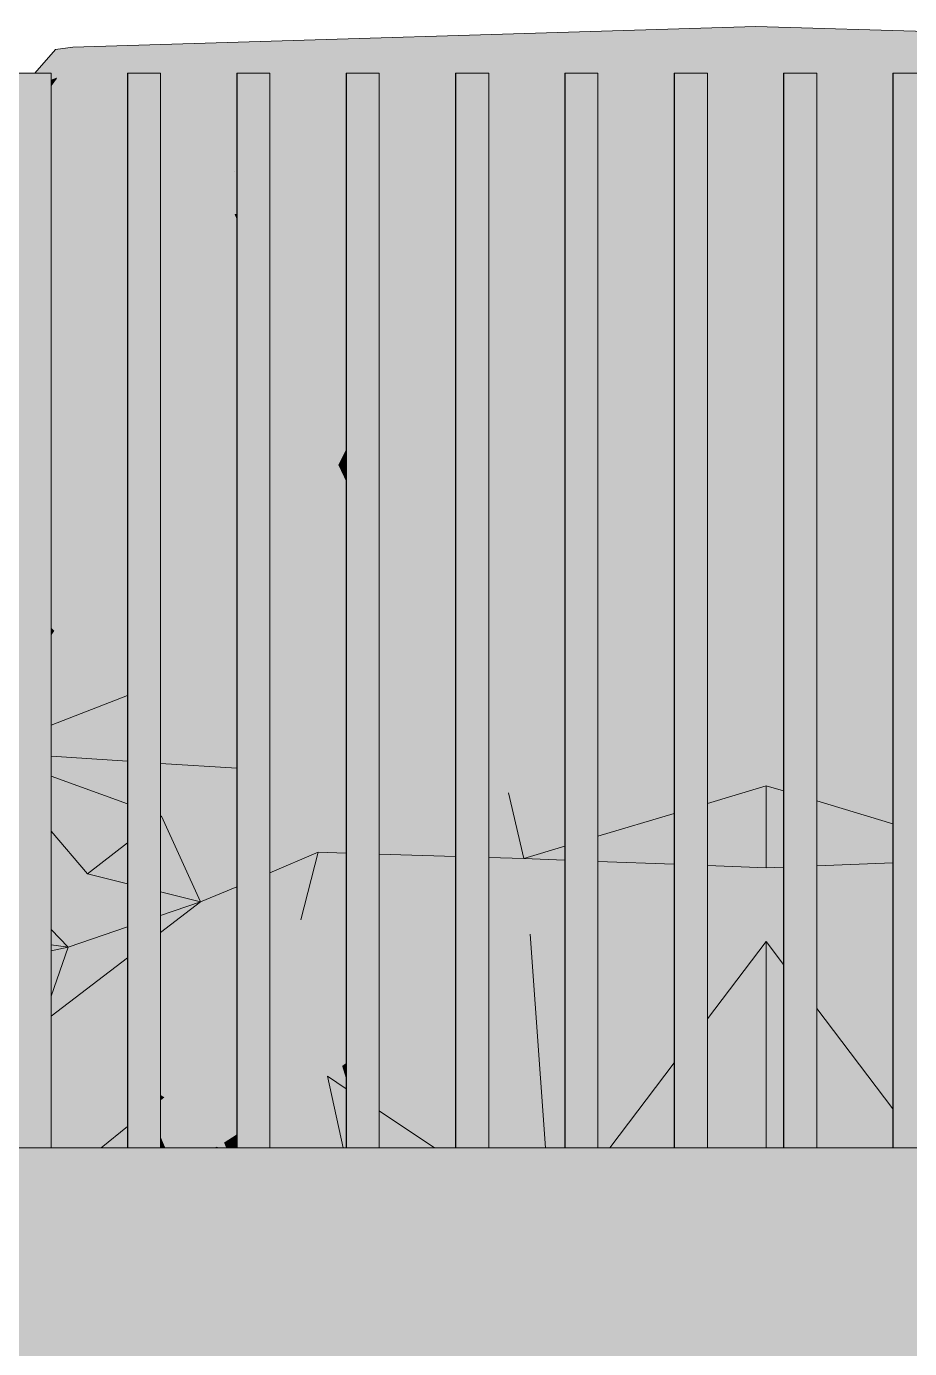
# Model space of a CAD drawing. Header units: millimetres. Extents: x 365175 to 2667127, y -330297 to -162108.
# Drawn here: x 1912614 to 1913420, y -319094 to -317888 of the extents above; entities that cross this region are included whole.
import ezdxf

# ---------------------------------------------------------------- set-up
doc = ezdxf.new("R2010")
doc.units = ezdxf.units.MM
doc.header["$MEASUREMENT"] = 0
doc.layers.add('Cars', color=7, linetype='Continuous')
doc.layers.add('TopoAlt', color=7, linetype='Continuous')

# ---------------------------------------------------------------- blocks, each defined once
blk = doc.blocks.new('Élément de coupe_125_6', base_point=(1445436.1, -319511))
at = {"layer": 'TopoAlt', "linetype": 'Continuous', "lineweight": 0, "true_color": 0x000000}
blk.add_hatch(color=18, dxfattribs=at).paths.add_polyline_path([(1882185.2, -318911), (1882185.2, -319511), (1914672.8, -319511), (1914672.8, -318911)])
at = {"layer": 'TopoAlt', "color": 190, "linetype": 'Continuous', "lineweight": 5, "true_color": 0x8002ff}
blk.add_line((1914672.8, -318911), (1882185.2, -318911), dxfattribs=at)
blk = doc.blocks.new('Élément de coupe_480_6', base_point=(1445436.1, -319511))
at = {"linetype": 'Continuous', "lineweight": 0, "true_color": 0x000000}
for points in [[(1912606.6, -318911), (1912607, -318911), (1912607, -317931), (1912606.6, -317931)], [(1912606.6, -318911), (1912607, -318911), (1912607, -317931), (1912606.6, -317931)], [(1912607, -318911), (1912637, -318911), (1912637, -317931), (1912607, -317931)]]:
    blk.add_hatch(color=18, dxfattribs=at).paths.add_polyline_path(points)
at = {"color": 18, "linetype": 'Continuous', "lineweight": 5, "true_color": 0x330000}
for p, q in [((1912606.6, -317931), (1912607, -317931)), ((1912606.6, -318911), (1912606.6, -317931)), ((1912607, -317931), (1912637, -317931)), ((1912607, -318911), (1912607, -317931)), ((1912637, -318911), (1912637, -317931))]:
    blk.add_line(p, q, dxfattribs=at)
blk = doc.blocks.new('Élément de coupe_481_6', base_point=(1445436.1, -319511))
at = {"linetype": 'Continuous', "lineweight": 0, "true_color": 0x000000}
for points in [[(1912706.4, -318911), (1912706.7, -318911), (1912706.7, -317931), (1912706.4, -317931)], [(1912706.4, -318911), (1912706.7, -318911), (1912706.7, -317931), (1912706.4, -317931)], [(1912706.7, -318911), (1912736.7, -318911), (1912736.7, -317931), (1912706.7, -317931)]]:
    blk.add_hatch(color=18, dxfattribs=at).paths.add_polyline_path(points)
at = {"color": 18, "linetype": 'Continuous', "lineweight": 5, "true_color": 0x330000}
for p, q in [((1912706.4, -317931), (1912706.7, -317931)), ((1912706.4, -318911), (1912706.4, -317931)), ((1912706.7, -317931), (1912736.7, -317931)), ((1912706.7, -318911), (1912706.7, -317931)), ((1912736.7, -318911), (1912736.7, -317931))]:
    blk.add_line(p, q, dxfattribs=at)
blk = doc.blocks.new('Élément de coupe_482_6', base_point=(1445436.1, -319511))
at = {"linetype": 'Continuous', "lineweight": 0, "true_color": 0x000000}
for points in [[(1912806.2, -318911), (1912806.5, -318911), (1912806.5, -317931), (1912806.2, -317931)], [(1912806.2, -318911), (1912806.5, -318911), (1912806.5, -317931), (1912806.2, -317931)], [(1912806.5, -318911), (1912836.5, -318911), (1912836.5, -317931), (1912806.5, -317931)]]:
    blk.add_hatch(color=18, dxfattribs=at).paths.add_polyline_path(points)
at = {"color": 18, "linetype": 'Continuous', "lineweight": 5, "true_color": 0x330000}
for p, q in [((1912806.2, -317931), (1912806.5, -317931)), ((1912806.2, -318911), (1912806.2, -317931)), ((1912806.5, -317931), (1912836.5, -317931)), ((1912806.5, -318911), (1912806.5, -317931)), ((1912836.5, -318911), (1912836.5, -317931))]:
    blk.add_line(p, q, dxfattribs=at)
blk = doc.blocks.new('Élément de coupe_483_6', base_point=(1445436.1, -319511))
at = {"linetype": 'Continuous', "lineweight": 0, "true_color": 0x000000}
for points in [[(1912905.9, -318911), (1912906.2, -318911), (1912906.2, -317931), (1912905.9, -317931)], [(1912905.9, -318911), (1912906.2, -318911), (1912906.2, -317931), (1912905.9, -317931)], [(1912906.2, -318911), (1912936.2, -318911), (1912936.2, -317931), (1912906.2, -317931)]]:
    blk.add_hatch(color=18, dxfattribs=at).paths.add_polyline_path(points)
at = {"color": 18, "linetype": 'Continuous', "lineweight": 5, "true_color": 0x330000}
for p, q in [((1912905.9, -317931), (1912906.2, -317931)), ((1912905.9, -318911), (1912905.9, -317931)), ((1912906.2, -317931), (1912936.2, -317931)), ((1912906.2, -318911), (1912906.2, -317931)), ((1912936.2, -318911), (1912936.2, -317931))]:
    blk.add_line(p, q, dxfattribs=at)
blk = doc.blocks.new('Élément de coupe_484_6', base_point=(1445436.1, -319511))
at = {"linetype": 'Continuous', "lineweight": 0, "true_color": 0x000000}
for points in [[(1913005.7, -318911), (1913006, -318911), (1913006, -317931), (1913005.7, -317931)], [(1913005.7, -318911), (1913006, -318911), (1913006, -317931), (1913005.7, -317931)], [(1913006, -318911), (1913036, -318911), (1913036, -317931), (1913006, -317931)]]:
    blk.add_hatch(color=18, dxfattribs=at).paths.add_polyline_path(points)
at = {"color": 18, "linetype": 'Continuous', "lineweight": 5, "true_color": 0x330000}
for p, q in [((1913005.7, -317931), (1913006, -317931)), ((1913005.7, -318911), (1913005.7, -317931)), ((1913006, -317931), (1913036, -317931)), ((1913006, -318911), (1913006, -317931)), ((1913036, -318911), (1913036, -317931))]:
    blk.add_line(p, q, dxfattribs=at)
blk = doc.blocks.new('Élément de coupe_485_6', base_point=(1445436.1, -319511))
at = {"linetype": 'Continuous', "lineweight": 0, "true_color": 0x000000}
for points in [[(1913105.4, -318911), (1913105.7, -318911), (1913105.7, -317931), (1913105.4, -317931)], [(1913105.4, -318911), (1913105.7, -318911), (1913105.7, -317931), (1913105.4, -317931)], [(1913105.7, -318911), (1913135.7, -318911), (1913135.7, -317931), (1913105.7, -317931)]]:
    blk.add_hatch(color=18, dxfattribs=at).paths.add_polyline_path(points)
at = {"color": 18, "linetype": 'Continuous', "lineweight": 5, "true_color": 0x330000}
for p, q in [((1913105.4, -317931), (1913105.7, -317931)), ((1913105.4, -318911), (1913105.4, -317931)), ((1913105.7, -317931), (1913135.7, -317931)), ((1913105.7, -318911), (1913105.7, -317931)), ((1913135.7, -318911), (1913135.7, -317931))]:
    blk.add_line(p, q, dxfattribs=at)
blk = doc.blocks.new('Élément de coupe_488_6', base_point=(1445436.1, -319511))
at = {"layer": 'Cars', "linetype": 'Continuous', "lineweight": 0, "true_color": 0x000000}
for points in [[(1913278.1, -317891), (1913279.8, -317888.3), (1912640.7, -317909.4)], [(1912656.6, -317907.2), (1912640.7, -317909.4), (1913279.8, -317888.3)], [(1913279.8, -317888.3), (1913278.1, -317891), (1913916.7, -317907.5)], [(1912640.7, -317909.4), (1912641.8, -317935.4), (1913278.1, -317891)], [(1912641.8, -317935.4), (1912706.4, -317933.5), (1912706.4, -317931), (1912736.7, -317931), (1912736.7, -317932.6), (1913278.1, -317916.6), (1913278.1, -317891)], [(1913278.1, -317916.6), (1913903.5, -317931.3), (1913903.5, -317931), (1913905.9, -317931), (1913278.1, -317891)], [(1913916.7, -317907.5), (1913278.1, -317891), (1913905.9, -317931), (1913914.7, -317931)], [(1912621.9, -317931), (1912637, -317931), (1912637, -317937.4), (1912641.8, -317935.4), (1912640.7, -317909.4)], [(1913278.1, -317916.6), (1912736.7, -317932.6), (1912736.7, -317974.3), (1912806.2, -317966.9), (1912806.2, -317931), (1912836.5, -317931), (1912836.5, -317963.6), (1912905.9, -317956.2), (1912905.9, -317931), (1912936.2, -317931), (1912936.2, -317953), (1913005.7, -317945.6), (1913005.7, -317931), (1913036, -317931), (1913036, -317942.4), (1913105.4, -317935), (1913105.4, -317931), (1913135.7, -317931), (1913135.7, -317931.7)], [(1913135.7, -317931.7), (1913135.7, -317947.8), (1913205.2, -317932.6), (1913205.2, -317931), (1913212.5, -317931), (1913278.1, -317916.6)], [(1913212.5, -317931), (1913235.5, -317931), (1913235.5, -317984), (1913277.9, -317980.4), (1913278.1, -317916.6)], [(1913277.9, -317980.4), (1913304.9, -317982.6), (1913304.9, -317931), (1913335.3, -317931), (1913335.3, -317985.1), (1913404.7, -317990.9), (1913404.7, -317944.1), (1913278.1, -317916.6)], [(1913404.7, -317932.7), (1913278.1, -317916.6), (1913404.7, -317944.1)], [(1913903.5, -317931.3), (1913278.1, -317916.6), (1913404.7, -317932.7), (1913404.7, -317931), (1913435, -317931), (1913435, -317936.6), (1913504.4, -317945.5), (1913504.4, -317931), (1913534.8, -317931), (1913534.8, -317949.4), (1913604.2, -317958.2), (1913604.2, -317931), (1913634.5, -317931), (1913634.5, -317962.1), (1913704, -317971), (1913704, -317931), (1913734.3, -317931), (1913734.3, -317974.8), (1913803.7, -317983.7), (1913803.7, -317931), (1913834, -317931), (1913834, -317973.4), (1913903.5, -317937.4)], [(1912637, -317942), (1912637, -317978.7), (1912641.8, -317935.4)], [(1912637, -317937.4), (1912637, -317942), (1912641.8, -317935.4)], [(1912637, -318014.7), (1912706.4, -317985.9), (1912706.4, -317963), (1912641.8, -317935.4), (1912637, -317978.7)], [(1912706.4, -317933.5), (1912641.8, -317935.4), (1912706.4, -317963)], [(1913036, -317942.4), (1913036, -317969.7), (1913105.4, -317954.5), (1913105.4, -317935)], [(1913205.2, -317932.6), (1913135.7, -317947.8), (1913135.7, -317992.5), (1913205.2, -317986.6)], [(1912936.2, -317991.6), (1913005.7, -317976.4), (1913005.7, -317945.6), (1912936.2, -317953)], [(1912836.5, -317963.6), (1912836.5, -318013.5), (1912905.9, -317998.3), (1912905.9, -317956.2)], [(1913105.4, -317954.5), (1913036, -317969.7), (1913036, -318000.9), (1913105.4, -317995)], [(1912736.7, -317976.7), (1912804.1, -318020.6), (1912806.2, -318020.2), (1912806.2, -317966.9), (1912736.7, -317974.3)], [(1912637, -318014.7), (1912637, -318054.8), (1912706.4, -317997.1), (1912706.4, -317985.9)], [(1912736.7, -317976.7), (1912736.7, -318037.8), (1912804.1, -318020.6)], [(1912936.2, -318009.4), (1913005.7, -318003.5), (1913005.7, -317976.4), (1912936.2, -317991.6)], [(1913235.5, -318035.3), (1913278.1, -318034.3), (1913277.9, -317980.4), (1913235.5, -317990.3)], [(1913277.9, -317980.4), (1913235.5, -317984), (1913235.5, -317987.5)], [(1913277.9, -317980.4), (1913235.5, -317987.5), (1913235.5, -317990.3)], [(1913277.9, -317980.4), (1913304.9, -317986.4), (1913304.9, -317984.9)], [(1913277.9, -317980.4), (1913304.9, -317984.9), (1913304.9, -317982.6)], [(1913304.9, -317986.4), (1913277.9, -317980.4), (1913278.1, -318034.3), (1913304.9, -318034.9)], [(1913404.7, -317990.9), (1913335.3, -317985.1), (1913335.3, -317990), (1913404.7, -318001.5)], [(1912637, -318054.8), (1912637, -318063.1), (1912706.4, -318045.5), (1912706.4, -317997.1)], [(1913036, -318020.8), (1913105.4, -318009.2), (1913105.4, -317995), (1913036, -318000.9)], [(1913205.2, -317986.6), (1913135.7, -317992.5), (1913135.7, -318004.1), (1913205.2, -317992.5)], [(1913135.7, -318004.1), (1913135.7, -318013.7), (1913205.2, -317997.4), (1913205.2, -317992.5)], [(1913135.7, -318037.8), (1913205.2, -318036.1), (1913205.2, -317997.4), (1913135.7, -318013.7)], [(1913335.3, -317990), (1913335.3, -317993.1), (1913404.7, -318008.5), (1913404.7, -318001.5)], [(1913335.3, -317993.1), (1913335.3, -318035.5), (1913404.7, -318037), (1913404.7, -318008.5)], [(1912836.5, -318017.9), (1912905.9, -318012), (1912905.9, -317998.3), (1912836.5, -318013.5)], [(1913005.7, -318003.5), (1912936.2, -318009.4), (1912936.2, -318037.4), (1913005.7, -318025.8)], [(1913036, -318020.8), (1913036, -318037.1), (1913105.4, -318020.8), (1913105.4, -318009.2)], [(1912736.7, -318037.8), (1912736.7, -318050), (1912804.1, -318020.6)], [(1912804.1, -318020.6), (1912736.7, -318050), (1912736.7, -318074.7), (1912804.2, -318059.5)], [(1912806.2, -318020.2), (1912804.1, -318020.6), (1912806.2, -318020.4)], [(1912806.2, -318020.4), (1912804.1, -318020.6), (1912804.2, -318059.5), (1912806.2, -318059.1)], [(1912836.5, -318017.9), (1912836.5, -318054.1), (1912905.9, -318042.5), (1912905.9, -318012)], [(1913036, -318037.1), (1913036, -318040.2), (1913105.4, -318038.5), (1913105.4, -318020.8)], [(1912936.2, -318048), (1913005.7, -318041.9), (1913005.7, -318025.8), (1912936.2, -318037.4)], [(1912637, -318063.1), (1912637, -318093.5), (1912706.4, -318063.2), (1912706.4, -318045.5)], [(1912836.5, -318054.1), (1912836.5, -318056.7), (1912905.9, -318050.6), (1912905.9, -318042.5)], [(1912936.2, -318212.6), (1913005.7, -318071.8), (1913005.7, -318041.9), (1912936.2, -318048)], [(1913036, -318196.4), (1913105.4, -318149.9), (1913105.4, -318038.5), (1913036, -318040.2)], [(1913135.7, -318037.8), (1913135.7, -318129.6), (1913205.2, -318083.1), (1913205.2, -318036.1)], [(1913235.5, -318035.3), (1913235.5, -318062.8), (1913278.1, -318034.3)], [(1913278.1, -318034.3), (1913235.5, -318062.8), (1913235.5, -318295.2), (1913280.4, -318296.1)], [(1913278.1, -318034.3), (1913280.4, -318296.1), (1913304.9, -318295.6), (1913304.9, -318052.1)], [(1913304.9, -318034.9), (1913278.1, -318034.3), (1913304.9, -318052.1)], [(1913335.3, -318072.2), (1913404.7, -318118.3), (1913404.7, -318037), (1913335.3, -318035.5)], [(1912836.5, -318056.7), (1912836.5, -318137.4), (1912898.9, -318288.2), (1912905.9, -318274), (1912905.9, -318050.6)], [(1912637, -318093.5), (1912637, -318097.2), (1912706.4, -318081.5), (1912706.4, -318063.2)], [(1912736.7, -318147.6), (1912736.7, -318291), (1912806.2, -318289.8), (1912806.2, -318064.2), (1912804.2, -318059.5)], [(1912736.7, -318074.7), (1912736.7, -318147.6), (1912804.2, -318059.5)], [(1912806.2, -318059.1), (1912804.2, -318059.5), (1912806.2, -318059.3)], [(1912806.2, -318059.3), (1912804.2, -318059.5), (1912806.2, -318064.2)], [(1912637, -318097.2), (1912637, -318277.9), (1912706.4, -318187.2), (1912706.4, -318081.5)], [(1912936.2, -318263.2), (1913005.7, -318216.7), (1913005.7, -318071.8), (1912936.2, -318212.6)], [(1913335.3, -318295), (1913404.7, -318293.5), (1913404.7, -318118.3), (1913335.3, -318072.2)], [(1913135.7, -318129.6), (1913135.7, -318293.1), (1913205.2, -318294.5), (1913205.2, -318083.1)], [(1912836.5, -318289.3), (1912898.9, -318288.2), (1912836.5, -318137.4)], [(1913036, -318196.4), (1913036, -318291), (1913105.4, -318292.5), (1913105.4, -318149.9)], [(1912637, -318277.9), (1912637, -318292.6), (1912706.4, -318291.5), (1912706.4, -318187.2)], [(1913005.7, -318216.7), (1912936.2, -318263.2), (1912936.2, -318289), (1913005.7, -318290.4)], [(1912905.9, -318274), (1912898.9, -318288.2), (1912905.9, -318283.5)], [(1912898.9, -318288.2), (1912905.9, -318288.4), (1912905.9, -318283.5)], [(1912637, -318393.7), (1912706.4, -318365.8), (1912706.4, -318291.5), (1912637, -318292.6)], [(1912736.7, -318291), (1912736.7, -318353.6), (1912806.2, -318325.6), (1912806.2, -318289.8)], [(1912836.5, -318423), (1912905.9, -318428.5), (1912905.9, -318303), (1912898.9, -318288.2), (1912836.5, -318313.4)], [(1912836.5, -318313.4), (1912898.9, -318288.2), (1912836.5, -318289.3)], [(1912898.9, -318288.2), (1912905.9, -318303), (1912905.9, -318288.4)], [(1912936.2, -318289), (1912936.2, -318367.3), (1912967.5, -318433.5), (1913005.7, -318416.7), (1913005.7, -318290.4)], [(1913036, -318291), (1913036, -318403.4), (1913105.4, -318372.9), (1913105.4, -318292.5)], [(1913205.2, -318294.5), (1913135.7, -318293.1), (1913135.7, -318359.6), (1913205.2, -318329.1)], [(1913235.5, -318315.8), (1913280.4, -318296.1), (1913235.5, -318295.2)], [(1913235.5, -318315.8), (1913235.5, -318424.5), (1913282.8, -318422.9), (1913280.4, -318296.1)], [(1913304.9, -318295.6), (1913280.4, -318296.1), (1913304.9, -318306.7)], [(1913280.4, -318296.1), (1913282.8, -318422.9), (1913304.9, -318423.6), (1913304.9, -318306.7)], [(1913335.3, -318319.8), (1913404.7, -318349.9), (1913404.7, -318293.5), (1913335.3, -318295)], [(1913404.7, -318349.9), (1913335.3, -318319.8), (1913335.3, -318424.6), (1913404.7, -318426.9)], [(1912736.7, -318415), (1912806.2, -318420.5), (1912806.2, -318325.6), (1912736.7, -318353.6)], [(1913135.7, -318359.6), (1913135.7, -318427.8), (1913205.2, -318425.5), (1913205.2, -318329.1)], [(1912706.4, -318365.8), (1912637, -318393.7), (1912637, -318407), (1912706.4, -318412.5)], [(1912936.2, -318431), (1912967.5, -318433.5), (1912936.2, -318367.3)], [(1913105.4, -318372.9), (1913036, -318403.4), (1913036, -318431.2), (1913105.4, -318428.8)], [(1912637, -318436.5), (1912639.2, -318439.1), (1912706.4, -318437.9), (1912706.4, -318412.5), (1912637, -318407)], [(1912736.7, -318415), (1912736.7, -318437.4), (1912806.2, -318436.2), (1912806.2, -318420.5)], [(1912967.5, -318433.5), (1913005.7, -318432.2), (1913005.7, -318416.7)], [(1912836.5, -318423), (1912836.5, -318435.7), (1912905.9, -318434.5), (1912905.9, -318428.5)], [(1912967.5, -318433.5), (1912936.2, -318431), (1912936.2, -318434)], [(1913036, -318431.2), (1913036, -318444.8), (1913105.4, -318438.7), (1913105.4, -318428.8)], [(1913135.7, -318436), (1913205.2, -318429.8), (1913205.2, -318425.5), (1913135.7, -318427.8)], [(1913135.7, -318436), (1913135.7, -318441.8), (1913205.2, -318432.9), (1913205.2, -318429.8)], [(1913282.8, -318422.9), (1913235.5, -318429), (1913235.5, -318437.3), (1913284, -318435.1)], [(1913282.8, -318422.9), (1913235.5, -318424.5), (1913235.5, -318427.1)], [(1913235.5, -318429), (1913282.8, -318422.9), (1913235.5, -318427.1)], [(1913282.8, -318422.9), (1913304.9, -318425.6), (1913304.9, -318424.8)], [(1913282.8, -318422.9), (1913304.9, -318424.8), (1913304.9, -318423.6)], [(1913282.8, -318422.9), (1913284, -318435.1), (1913304.9, -318436.1), (1913304.9, -318425.6)], [(1913404.7, -318426.9), (1913335.3, -318424.6), (1913335.3, -318427.6), (1913404.7, -318433.8)], [(1913404.7, -318433.8), (1913335.3, -318427.6), (1913335.3, -318429.3), (1913404.7, -318437.8)], [(1913335.3, -318429.3), (1913335.3, -318437.5), (1913404.7, -318440.6), (1913404.7, -318437.8)], [(1912637, -318438.9), (1912639.2, -318439.1), (1912637, -318436.5)], [(1912639.2, -318439.1), (1912637, -318438.9), (1912637, -318442.9)], [(1912637, -318442.9), (1912637, -318525.5), (1912706.4, -318498.3), (1912706.4, -318489), (1912639.2, -318439.1)], [(1912706.4, -318437.9), (1912639.2, -318439.1), (1912706.4, -318444.9)], [(1912706.4, -318444.9), (1912639.2, -318439.1), (1912706.4, -318489)], [(1912736.7, -318437.4), (1912736.7, -318447.5), (1912773.6, -318450.6), (1912806.2, -318447.8), (1912806.2, -318436.2)], [(1912836.5, -318445.1), (1912905.9, -318438.9), (1912905.9, -318434.5), (1912836.5, -318435.7)], [(1912836.5, -318445.1), (1912836.5, -318450.9), (1912905.9, -318451.3), (1912905.9, -318438.9)], [(1912936.2, -318436.2), (1912936.2, -318451.4), (1912960.6, -318451.5), (1912967.5, -318433.5)], [(1912936.2, -318434), (1912936.2, -318436.2), (1912967.5, -318433.5)], [(1912967.5, -318433.5), (1912960.6, -318451.5), (1913005.7, -318447.5), (1913005.7, -318432.2)], [(1913036, -318447.4), (1913105.4, -318443.6), (1913105.4, -318438.7), (1913036, -318444.8)], [(1913036, -318490.1), (1913105.4, -318456.1), (1913105.4, -318443.6), (1913036, -318447.4)], [(1913205.2, -318432.9), (1913135.7, -318441.8), (1913135.7, -318441.9), (1913205.2, -318438.7)], [(1913205.2, -318438.7), (1913135.7, -318441.9), (1913135.7, -318470.3), (1913205.2, -318453.8)], [(1913235.5, -318446.6), (1913284, -318435.1), (1913235.5, -318437.3)], [(1913284, -318435.1), (1913235.5, -318446.6), (1913235.5, -318488.5), (1913288.7, -318486.2)], [(1913284, -318435.1), (1913288.7, -318486.2), (1913304.9, -318486.9), (1913304.9, -318439.9)], [(1913304.9, -318436.1), (1913284, -318435.1), (1913304.9, -318439.9)], [(1913404.7, -318440.6), (1913335.3, -318437.5), (1913335.3, -318446.9), (1913404.7, -318462.9)], [(1912773.6, -318450.6), (1912736.7, -318447.5), (1912736.7, -318478.5)], [(1912736.7, -318478.5), (1912736.7, -318491.2), (1912806.2, -318478.9), (1912806.2, -318450.8), (1912773.6, -318450.6)], [(1912773.6, -318450.6), (1912806.2, -318450.8), (1912806.2, -318447.8)], [(1912836.5, -318450.9), (1912836.5, -318473.5), (1912905.9, -318461.2), (1912905.9, -318451.3)], [(1912936.2, -318455.9), (1912960.6, -318451.5), (1912936.2, -318451.4)], [(1912936.2, -318497.1), (1913005.7, -318497.7), (1913005.7, -318486.6), (1912960.6, -318451.5), (1912936.2, -318455.9)], [(1913005.7, -318447.5), (1912960.6, -318451.5), (1913005.7, -318449.1)], [(1913005.7, -318449.1), (1912960.6, -318451.5), (1913005.7, -318486.6)], [(1913105.4, -318456.1), (1913036, -318490.1), (1913036, -318494.1), (1913105.4, -318477.6)], [(1913205.2, -318453.8), (1913135.7, -318470.3), (1913135.7, -318492.8), (1913205.2, -318489.8)], [(1913404.7, -318462.9), (1913335.3, -318446.9), (1913335.3, -318488.3), (1913404.7, -318491.3)], [(1912836.5, -318496.2), (1912905.9, -318496.8), (1912905.9, -318461.2), (1912836.5, -318473.5)], [(1912736.7, -318491.2), (1912736.7, -318495.3), (1912806.2, -318495.9), (1912806.2, -318478.9)], [(1913036, -318494.1), (1913036, -318497.2), (1913105.4, -318494.1), (1913105.4, -318477.6)], [(1913135.7, -318492.8), (1913135.7, -318552.1), (1913205.2, -318522.2), (1913205.2, -318489.8)], [(1913235.5, -318509.1), (1913288.7, -318486.2), (1913235.5, -318488.5)], [(1913235.5, -318509.1), (1913235.5, -318582.3), (1913289, -318580.8), (1913288.7, -318486.2)], [(1913288.7, -318486.2), (1913304.9, -318493.2), (1913304.9, -318486.9)], [(1913304.9, -318493.2), (1913288.7, -318486.2), (1913289, -318580.8), (1913304.9, -318581.2)], [(1913404.7, -318491.3), (1913335.3, -318488.3), (1913335.3, -318506.2), (1913404.7, -318536.1)], [(1912706.4, -318498.3), (1912637, -318525.5), (1912637, -318553.7), (1912706.4, -318558.3)], [(1912736.7, -318495.3), (1912736.7, -318511.1), (1912806.2, -318561.6), (1912806.2, -318495.9)], [(1912905.9, -318496.8), (1912836.5, -318496.2), (1912836.5, -318557), (1912905.9, -318534.6)], [(1912936.2, -318497.1), (1912936.2, -318524.8), (1913005.7, -318502.5), (1913005.7, -318497.7)], [(1912936.2, -318576.5), (1913005.7, -318582.9), (1913005.7, -318502.5), (1912936.2, -318524.8)], [(1913036, -318539.7), (1913054.1, -318587.3), (1913105.4, -318565.2), (1913105.4, -318494.1), (1913036, -318497.2)], [(1912736.7, -318511.1), (1912736.7, -318560.3), (1912806.2, -318564.8), (1912806.2, -318561.6)], [(1913335.3, -318582.1), (1913404.7, -318584), (1913404.7, -318536.1), (1913335.3, -318506.2)], [(1913135.7, -318552.1), (1913135.7, -318585), (1913205.2, -318583.1), (1913205.2, -318522.2)], [(1912836.5, -318567.5), (1912905.9, -318573.8), (1912905.9, -318534.6), (1912836.5, -318557)], [(1913036, -318539.7), (1913036, -318585.6), (1913054.1, -318587.3)], [(1912706.4, -318558.3), (1912637, -318553.7), (1912637, -318572.1), (1912706.4, -318597.3)], [(1912806.2, -318564.8), (1912736.7, -318560.3), (1912736.7, -318608.3), (1912737.5, -318608.6), (1912806.2, -318568)], [(1912637, -318622.2), (1912670, -318661), (1912706.4, -318632.7), (1912706.4, -318597.3), (1912637, -318572.1)], [(1912737.5, -318608.6), (1912806.2, -318624.3), (1912806.2, -318568)], [(1912836.5, -318593), (1912880.5, -318641.4), (1912905.9, -318633.5), (1912905.9, -318573.8), (1912836.5, -318567.5)], [(1912936.2, -318576.5), (1912936.2, -318624), (1913005.7, -318602.4), (1913005.7, -318582.9)], [(1913054.1, -318587.3), (1913105.4, -318585.9), (1913105.4, -318565.2)], [(1913036, -318592.9), (1913054.1, -318587.3), (1913036, -318585.6)], [(1913054.1, -318587.3), (1913036, -318592.9), (1913036, -318646.1), (1913067.9, -318647.1)], [(1913054.1, -318587.3), (1913067.9, -318647.1), (1913105.4, -318635.8), (1913105.4, -318585.9)], [(1913135.7, -318585), (1913135.7, -318626.7), (1913205.2, -318605.9), (1913205.2, -318583.1)], [(1913235.5, -318653.5), (1913289, -318655.6), (1913289, -318580.8), (1913235.5, -318596.8)], [(1913235.5, -318596.8), (1913289, -318580.8), (1913235.5, -318582.3)], [(1913304.9, -318585.5), (1913289, -318580.8), (1913289, -318655.6), (1913304.9, -318654.9)], [(1913304.9, -318581.2), (1913289, -318580.8), (1913304.9, -318585.5)], [(1913335.3, -318594.6), (1913404.7, -318615.4), (1913404.7, -318584), (1913335.3, -318582.1)], [(1912836.5, -318593), (1912836.5, -318631.3), (1912880.5, -318641.4)], [(1913335.3, -318653.7), (1913404.7, -318651), (1913404.7, -318615.4), (1913335.3, -318594.6)], [(1912736.7, -318609.2), (1912737.5, -318608.6), (1912736.7, -318608.3)], [(1912737.5, -318608.6), (1912736.7, -318609.2), (1912736.7, -318677.6), (1912773.1, -318686.7)], [(1912737.5, -318608.6), (1912773.1, -318686.7), (1912806.2, -318672.8), (1912806.2, -318624.3)], [(1913005.7, -318602.4), (1912936.2, -318624), (1912936.2, -318643.1), (1913005.7, -318645.2)], [(1913205.2, -318605.9), (1913135.7, -318626.7), (1913135.7, -318649.7), (1913205.2, -318652.3)], [(1912637, -318622.2), (1912637, -318652.5), (1912670, -318661)], [(1912670, -318661), (1912706.4, -318670.1), (1912706.4, -318632.7)], [(1912836.5, -318631.3), (1912836.5, -318660), (1912880.5, -318641.4)], [(1912880.5, -318641.4), (1912905.9, -318642.2), (1912905.9, -318633.5)], [(1913067.9, -318647.1), (1913105.4, -318648.5), (1913105.4, -318635.8)], [(1912880.5, -318641.4), (1912836.5, -318660), (1912836.5, -318697.9), (1912864.5, -318702.9)], [(1912880.5, -318641.4), (1912864.5, -318702.9), (1912905.9, -318691.6), (1912905.9, -318642.2)], [(1912936.2, -318643.1), (1912936.2, -318683.2), (1913005.7, -318664.2), (1913005.7, -318645.2)], [(1913036, -318655.8), (1913067.9, -318647.1), (1913036, -318646.1)], [(1913036, -318655.8), (1913036, -318713.7), (1913073.7, -318716.1), (1913067.9, -318647.1)], [(1913105.4, -318648.5), (1913067.9, -318647.1), (1913073.7, -318716.1), (1913105.4, -318707.2)], [(1912670, -318661), (1912637, -318652.5), (1912637, -318711.9), (1912652.3, -318727.8)], [(1912670, -318661), (1912652.3, -318727.8), (1912706.4, -318709.4), (1912706.4, -318670.1)], [(1913135.7, -318649.7), (1913135.7, -318698.6), (1913205.2, -318679.1), (1913205.2, -318652.3)], [(1913235.5, -318670.6), (1913289, -318655.6), (1913235.5, -318653.5)], [(1913235.5, -318670.6), (1913235.5, -318721), (1913289, -318722.6), (1913289, -318655.6)], [(1913289, -318655.6), (1913304.9, -318660), (1913304.9, -318654.9)], [(1913304.9, -318660), (1913289, -318655.6), (1913289, -318722.6), (1913304.9, -318722.1)], [(1913404.7, -318651), (1913335.3, -318653.7), (1913335.3, -318668.5), (1913404.7, -318688)], [(1912773.1, -318686.7), (1912806.2, -318692.6), (1912806.2, -318672.8)], [(1912936.2, -318707.4), (1913005.7, -318711.8), (1913005.7, -318664.2), (1912936.2, -318683.2)], [(1913404.7, -318688), (1913335.3, -318668.5), (1913335.3, -318721.2), (1913404.7, -318719)], [(1912736.7, -318677.6), (1912736.7, -318699.1), (1912773.1, -318686.7)], [(1913135.7, -318698.6), (1913135.7, -318718), (1913205.2, -318720.1), (1913205.2, -318679.1)], [(1912773.1, -318686.7), (1912736.7, -318714.5), (1912736.7, -318862.8), (1912739.7, -318864.6)], [(1912736.7, -318699.1), (1912736.7, -318714.5), (1912773.1, -318686.7)], [(1912739.7, -318864.6), (1912787.9, -318910.4), (1912773.1, -318686.7)], [(1912773.1, -318686.7), (1912787.9, -318910.4), (1912806.2, -318861), (1912806.2, -318692.6)], [(1912905.9, -318691.6), (1912864.5, -318702.9), (1912905.9, -318705.5)], [(1912637, -318772.7), (1912637, -318790.7), (1912706.4, -318737.6), (1912706.4, -318709.4), (1912652.3, -318727.8)], [(1912836.5, -318697.9), (1912836.5, -318778.9), (1912864.5, -318702.9)], [(1912864.5, -318702.9), (1912836.5, -318778.9), (1912836.5, -318879.2), (1912888.9, -318845.7)], [(1912905.9, -318705.5), (1912864.5, -318702.9), (1912888.9, -318845.7), (1912905.9, -318833.7)], [(1912936.2, -318812.4), (1913005.7, -318763.8), (1913005.7, -318711.8), (1912936.2, -318707.4)], [(1913073.7, -318716.1), (1913105.4, -318717), (1913105.4, -318707.2)], [(1912637, -318711.9), (1912637, -318725.7), (1912652.3, -318727.8)], [(1913036, -318713.7), (1913036, -318742.5), (1913073.7, -318716.1)], [(1913036, -318742.5), (1913036, -318911), (1913087.8, -318911), (1913073.7, -318716.1)], [(1913073.7, -318716.1), (1913087.8, -318911), (1913105.4, -318911), (1913105.4, -318717)], [(1913135.7, -318911), (1913146.5, -318911), (1913205.2, -318833.5), (1913205.2, -318720.1), (1913135.7, -318718)], [(1913235.5, -318793.4), (1913289, -318722.6), (1913235.5, -318721)], [(1913258.7, -318721.7), (1913283.2, -318722.4), (1913281.8, -318719.3)], [(1913404.7, -318719), (1913335.3, -318721.2), (1913335.3, -318783.7), (1913404.7, -318875.4)], [(1912637, -318731.3), (1912652.3, -318727.8), (1912637, -318725.7)], [(1912637, -318731.3), (1912637, -318772.7), (1912652.3, -318727.8)], [(1913157.3, -318896.8), (1913203.9, -318835.1), (1913174.5, -318732.5), (1913142.1, -318736.7), (1913135.7, -318747.9), (1913135.7, -318821.9)], [(1913235.5, -318780.4), (1913238.2, -318789.8), (1913284.9, -318728.1), (1913283.2, -318722.4), (1913258.7, -318721.7), (1913249.8, -318722.8), (1913235.5, -318748.1)], [(1913235.5, -318911), (1913289, -318911), (1913289, -318722.6), (1913235.5, -318793.4)], [(1913284.9, -318728.1), (1913238.2, -318789.8), (1913267.5, -318911), (1913289, -318911), (1913289, -318745.3)], [(1913289, -318722.6), (1913304.9, -318743.6), (1913304.9, -318722.1)], [(1913289, -318911), (1913304.9, -318911), (1913304.9, -318743.6), (1913289, -318722.6)], [(1913338.1, -318787.5), (1913404.7, -318875.4), (1913404.7, -318847.4), (1913376.7, -318727.8), (1913348.5, -318724.6), (1913335.3, -318748.1), (1913335.3, -318775.3)], [(1912637, -318790.7), (1912637, -318802.2), (1912706.4, -318844.4), (1912706.4, -318737.6)], [(1913289, -318745.3), (1913289, -318911), (1913304.9, -318911), (1913304.9, -318819.5)], [(1913036, -318876.9), (1913046.4, -318911), (1913087.8, -318911), (1913079, -318788.8), (1913066.2, -318747.3), (1913036, -318753.7)], [(1912936.2, -318877.3), (1912986.7, -318911), (1913005.7, -318911), (1913005.7, -318763.8), (1912936.2, -318812.4)], [(1912936.2, -318778.5), (1912936.2, -318812.4), (1912959.9, -318795.9), (1912950.7, -318774.7)], [(1913087.8, -318911), (1913105.4, -318911), (1913105.4, -318880.9), (1913079, -318788.8)], [(1913335.3, -318783.7), (1913335.3, -318911), (1913404.7, -318911), (1913404.7, -318875.4)], [(1913404.7, -318875.4), (1913338.1, -318787.5), (1913364.6, -318911), (1913404.7, -318911)], [(1912637, -318911), (1912682.4, -318911), (1912706.4, -318891.6), (1912706.4, -318844.4), (1912637, -318802.2)], [(1912895.2, -318819.8), (1912902.3, -318836.2), (1912905.9, -318833.7), (1912905.9, -318800.8)], [(1912936.2, -318812.4), (1912936.2, -318877.3), (1912986.7, -318911), (1912995.1, -318911), (1912959.9, -318795.9)], [(1912783.3, -318840.7), (1912786.7, -318891.7), (1912791.8, -318899.9), (1912806.2, -318861), (1912806.2, -318819.1), (1912791.9, -318825.4)], [(1912836.5, -318819.8), (1912836.5, -318879.2), (1912857.4, -318865.8)], [(1912786.7, -318891.7), (1912783.3, -318840.7), (1912772.1, -318860.5)], [(1912905.9, -318833.7), (1912888.9, -318845.7), (1912905.9, -318857)], [(1912905.9, -318833.7), (1912902.3, -318836.2), (1912905.9, -318847.9)], [(1913205.2, -318833.5), (1913146.5, -318911), (1913205.2, -318911)], [(1913203.9, -318835.1), (1913157.3, -318896.8), (1913160.7, -318911), (1913205.2, -318911), (1913205.2, -318840.2)], [(1912675.7, -318854.1), (1912655.4, -318890), (1912665.2, -318911), (1912682.4, -318911), (1912706.4, -318891.6), (1912706.4, -318845.5)], [(1912836.5, -318911), (1912903.1, -318911), (1912888.9, -318845.7), (1912836.5, -318879.2)], [(1912888.9, -318845.7), (1912903.1, -318911), (1912905.9, -318911), (1912905.9, -318857)], [(1912736.7, -318862.8), (1912736.7, -318867), (1912739.7, -318864.6)], [(1912736.7, -318867), (1912736.7, -318911), (1912785.8, -318911), (1912787.9, -318910.4), (1912739.7, -318864.6)], [(1912787.9, -318910.4), (1912806.2, -318898.7), (1912806.2, -318861)], [(1912791.8, -318899.9), (1912794.6, -318906.1), (1912806.2, -318898.7), (1912806.2, -318861)], [(1912836.5, -318879.2), (1912836.5, -318911), (1912875.2, -318911), (1912857.4, -318865.8)], [(1912986.7, -318911), (1912936.2, -318877.3), (1912936.2, -318911)], [(1912986.7, -318911), (1912936.2, -318877.3), (1912936.2, -318911)], [(1912706.4, -318891.6), (1912682.4, -318911), (1912706.4, -318911)], [(1912706.4, -318891.6), (1912682.4, -318911), (1912706.4, -318911)], [(1912736.7, -318900.8), (1912736.7, -318911), (1912741, -318911)], [(1912806.2, -318898.7), (1912787.9, -318910.4), (1912789.2, -318911), (1912806.2, -318911)], [(1912806.2, -318898.7), (1912794.6, -318906.1), (1912796.6, -318911), (1912806.2, -318911)], [(1912785.8, -318911), (1912787.7, -318911), (1912787.9, -318910.4)], [(1912787.9, -318910.4), (1912787.7, -318911), (1912789.2, -318911)]]:
    blk.add_hatch(color=18, dxfattribs=at).paths.add_polyline_path(points)
at = {"layer": 'Cars', "color": 7, "linetype": 'Continuous', "lineweight": 5}
for p, q in [((1913279.8, -317888.3), (1912656.6, -317907.2)), ((1913916.7, -317907.5), (1913279.8, -317888.3)), ((1912640.7, -317909.4), (1912621.9, -317931)), ((1912640.7, -317909.4), (1912656.6, -317907.2)), ((1912641.8, -317935.4), (1912637, -317942)), ((1912641.8, -317935.4), (1912637, -317937.4)), ((1912639.2, -318439.1), (1912637, -318442.9)), ((1912706.4, -318498.3), (1912637, -318525.5)), ((1912706.4, -318558.3), (1912637, -318553.7)), ((1912806.2, -318564.8), (1912736.7, -318560.3)), ((1912706.4, -318597.3), (1912637, -318572.1)), ((1913054.1, -318587.3), (1913067.9, -318647.1)), ((1913289, -318580.8), (1913235.5, -318596.8)), ((1913289, -318655.6), (1913289, -318580.8)), ((1913304.9, -318585.5), (1913289, -318580.8)), ((1913404.7, -318615.4), (1913335.3, -318594.6)), ((1912737.5, -318608.6), (1912736.7, -318608.3)), ((1912737.5, -318608.6), (1912736.7, -318609.2)), ((1912737.5, -318608.6), (1912773.1, -318686.7)), ((1913205.2, -318605.9), (1913135.7, -318626.7)), ((1912637, -318622.2), (1912670, -318661)), ((1912706.4, -318632.7), (1912670, -318661)), ((1913105.4, -318635.8), (1913067.9, -318647.1)), ((1912880.5, -318641.4), (1912836.5, -318660)), ((1912880.5, -318641.4), (1912864.5, -318702.9)), ((1912905.9, -318642.2), (1912880.5, -318641.4)), ((1913005.7, -318645.2), (1912936.2, -318643.1)), ((1913067.9, -318647.1), (1913036, -318646.1)), ((1913105.4, -318648.5), (1913067.9, -318647.1)), ((1912706.4, -318670.1), (1912670, -318661)), ((1913205.2, -318652.3), (1913135.7, -318649.7)), ((1913289, -318655.6), (1913235.5, -318653.5)), ((1913304.9, -318654.9), (1913289, -318655.6)), ((1913404.7, -318651), (1913335.3, -318653.7)), ((1912806.2, -318672.8), (1912773.1, -318686.7)), ((1912773.1, -318686.7), (1912736.7, -318677.6)), ((1912773.1, -318686.7), (1912736.7, -318714.5)), ((1912773.1, -318686.7), (1912736.7, -318699.1)), ((1912706.4, -318709.4), (1912652.3, -318727.8)), ((1912637, -318711.9), (1912652.3, -318727.8)), ((1913087.8, -318911), (1913073.7, -318716.1)), ((1912652.3, -318727.8), (1912637, -318725.7)), ((1912652.3, -318727.8), (1912637, -318772.7)), ((1912652.3, -318727.8), (1912637, -318731.3)), ((1913289, -318722.6), (1913235.5, -318793.4)), ((1913289, -318911), (1913289, -318722.6)), ((1913304.9, -318743.6), (1913289, -318722.6)), ((1912706.4, -318737.6), (1912637, -318790.7)), ((1913404.7, -318875.4), (1913335.3, -318783.7)), ((1913205.2, -318833.5), (1913146.5, -318911)), ((1912905.9, -318857), (1912888.9, -318845.7)), ((1912888.9, -318845.7), (1912903.1, -318911)), ((1912739.7, -318864.6), (1912736.7, -318867)), ((1912986.7, -318911), (1912936.2, -318877.3)), ((1912706.4, -318891.6), (1912682.4, -318911)), ((1912787.9, -318910.4), (1912785.8, -318911)), ((1912787.9, -318910.4), (1912787.7, -318911)), ((1912787.9, -318910.4), (1912789.2, -318911))]:
    blk.add_line(p, q, dxfattribs=at)
blk = doc.blocks.new('Élément de coupe_501_6', base_point=(1445436.1, -319511))
at = {"linetype": 'Continuous', "lineweight": 0, "true_color": 0x000000}
for points in [[(1913205.2, -318911), (1913205.5, -318911), (1913205.5, -317931), (1913205.2, -317931)], [(1913205.2, -318911), (1913205.5, -318911), (1913205.5, -317931), (1913205.2, -317931)], [(1913205.5, -318911), (1913235.5, -318911), (1913235.5, -317931), (1913205.5, -317931)]]:
    blk.add_hatch(color=18, dxfattribs=at).paths.add_polyline_path(points)
at = {"color": 18, "linetype": 'Continuous', "lineweight": 5, "true_color": 0x330000}
for p, q in [((1913205.2, -317931), (1913205.5, -317931)), ((1913205.2, -318911), (1913205.2, -317931)), ((1913205.5, -317931), (1913235.5, -317931)), ((1913205.5, -318911), (1913205.5, -317931)), ((1913235.5, -318911), (1913235.5, -317931))]:
    blk.add_line(p, q, dxfattribs=at)
blk = doc.blocks.new('Élément de coupe_502_6', base_point=(1445436.1, -319511))
at = {"linetype": 'Continuous', "lineweight": 0, "true_color": 0x000000}
for points in [[(1913304.9, -318911), (1913305.3, -318911), (1913305.3, -317931), (1913304.9, -317931)], [(1913304.9, -318911), (1913305.3, -318911), (1913305.3, -317931), (1913304.9, -317931)], [(1913305.3, -318911), (1913335.3, -318911), (1913335.3, -317931), (1913305.3, -317931)]]:
    blk.add_hatch(color=18, dxfattribs=at).paths.add_polyline_path(points)
at = {"color": 18, "linetype": 'Continuous', "lineweight": 5, "true_color": 0x330000}
for p, q in [((1913304.9, -317931), (1913305.3, -317931)), ((1913304.9, -318911), (1913304.9, -317931)), ((1913305.3, -317931), (1913335.3, -317931)), ((1913305.3, -318911), (1913305.3, -317931)), ((1913335.3, -318911), (1913335.3, -317931))]:
    blk.add_line(p, q, dxfattribs=at)
blk = doc.blocks.new('Élément de coupe_503_6', base_point=(1445436.1, -319511))
at = {"linetype": 'Continuous', "lineweight": 0, "true_color": 0x000000}
for points in [[(1913404.7, -318911), (1913405, -318911), (1913405, -317931), (1913404.7, -317931)], [(1913404.7, -318911), (1913405, -318911), (1913405, -317931), (1913404.7, -317931)], [(1913405, -318911), (1913435, -318911), (1913435, -317931), (1913405, -317931)]]:
    blk.add_hatch(color=18, dxfattribs=at).paths.add_polyline_path(points)
at = {"color": 18, "linetype": 'Continuous', "lineweight": 5, "true_color": 0x330000}
for p, q in [((1913404.7, -317931), (1913405, -317931)), ((1913404.7, -318911), (1913404.7, -317931)), ((1913405, -317931), (1913435, -317931)), ((1913405, -318911), (1913405, -317931)), ((1913435, -318911), (1913435, -317931))]:
    blk.add_line(p, q, dxfattribs=at)

msp = doc.modelspace()

# ---------------------------------------------------------------- block references
at = {"lineweight": 0}
for name in ['Élément de coupe_480_6', 'Élément de coupe_481_6', 'Élément de coupe_482_6', 'Élément de coupe_483_6', 'Élément de coupe_484_6', 'Élément de coupe_485_6', 'Élément de coupe_501_6', 'Élément de coupe_502_6', 'Élément de coupe_503_6']:
    msp.add_blockref(name, (1445436.05, -319510.981), dxfattribs=at)
at = {"layer": 'Cars', "lineweight": 0}
msp.add_blockref('Élément de coupe_488_6', (1445436.05, -319510.981), dxfattribs=at)
at = {"layer": 'TopoAlt', "lineweight": 0}
msp.add_blockref('Élément de coupe_125_6', (1445436.05, -319510.981), dxfattribs=at)

doc.saveas('drawing.dxf')
